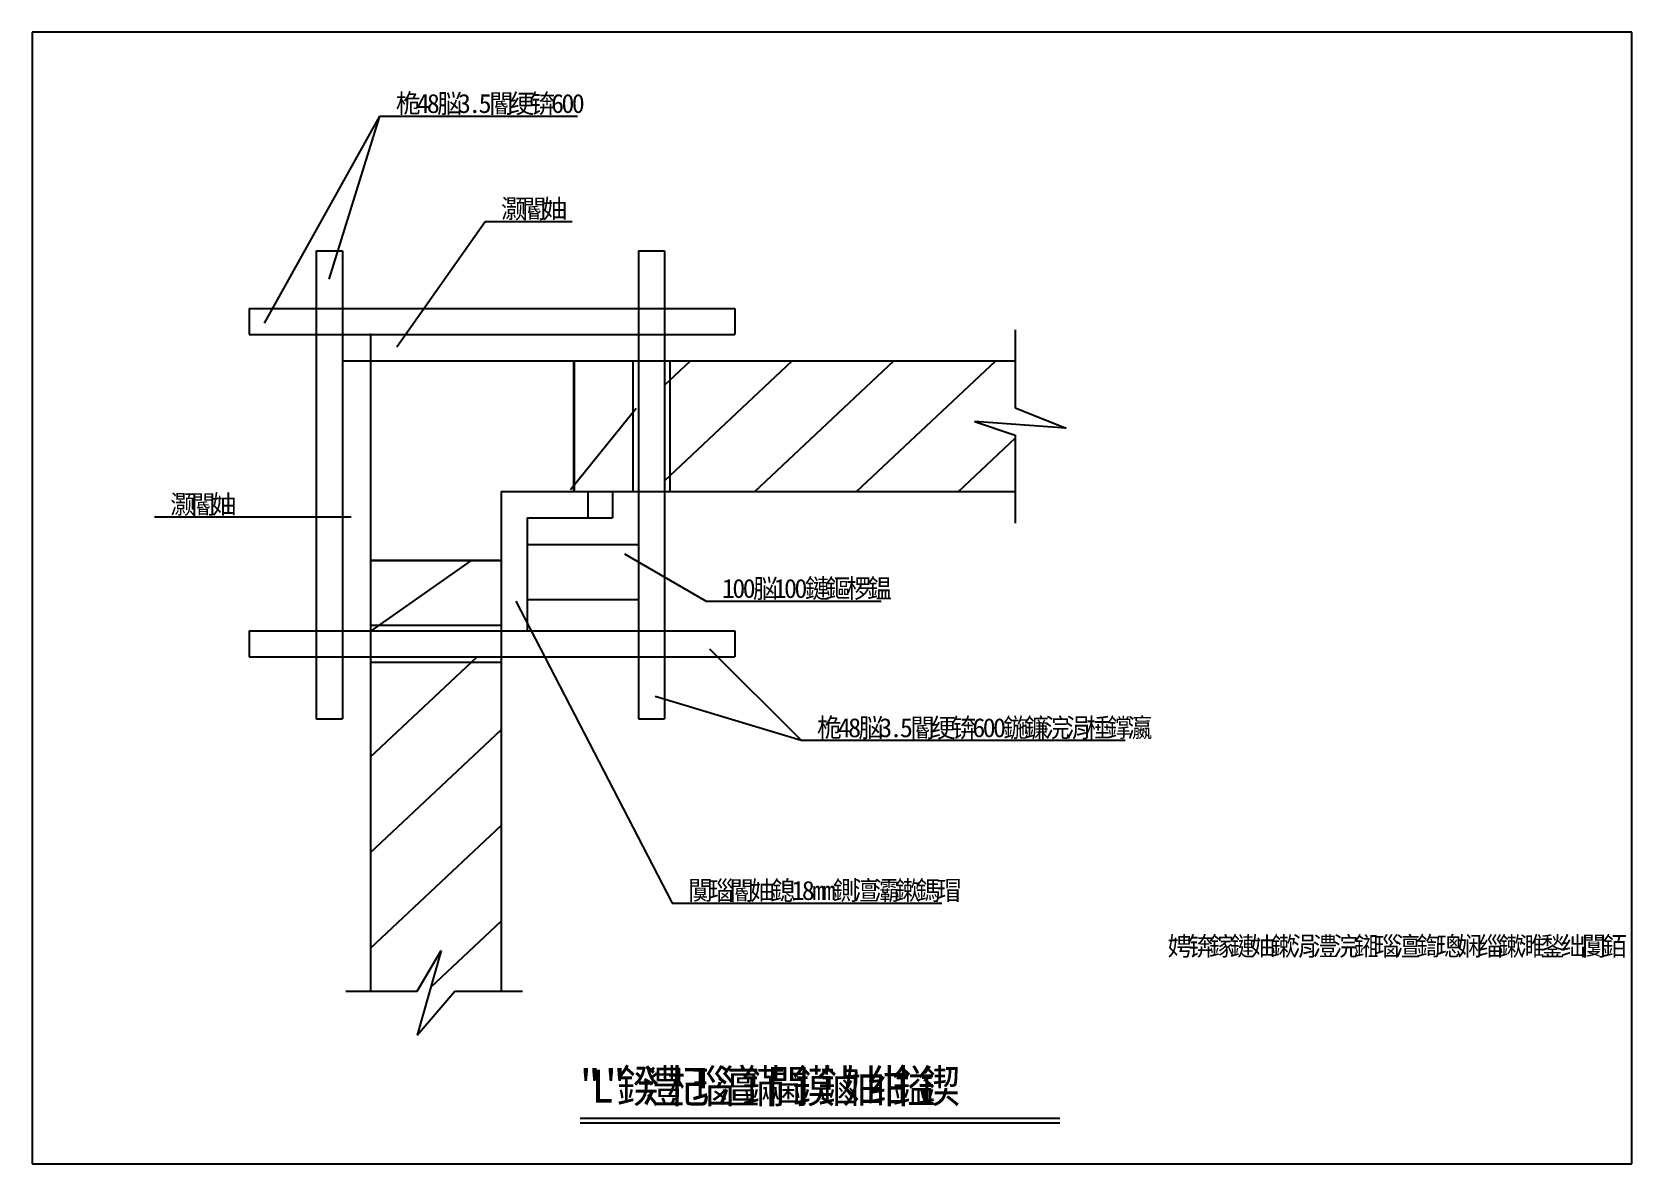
# Model space of a CAD drawing. Header units: metres. Extents: x 0 to 517, y 0 to 364.
import ezdxf

# ---------------------------------------------------------------- set-up
doc = ezdxf.new("R2010")
doc.units = ezdxf.units.M

msp = doc.modelspace()

# ---------------------------------------------------------------- linework, layer by layer
for p, q in [((514.5, 363.83), (0, 363.83)), ((0, 363.83), (0, 0)), ((514.5, 0), (514.5, 363.83)), ((74.71, 270.28), (111.86, 336.79)), ((95.47, 284.45), (111.86, 336.79)), ((111.86, 336.79), (175.34, 336.79)), ((117.32, 262.65), (145.73, 302.99)), ((145.73, 302.99), (173.72, 302.99)), ((91.39, 293.54), (91.39, 143.04)), ((91.39, 293.54), (99.79, 293.54)), ((99.79, 293.54), (99.79, 266.6)), ((194.99, 293.54), (194.99, 258.13)), ((194.99, 293.54), (203.39, 293.54)), ((203.39, 293.54), (203.39, 258.13)), ((69.77, 275), (226.04, 275)), ((69.77, 275), (69.77, 266.6)), ((226.04, 275), (226.04, 266.6)), ((69.77, 266.6), (226.04, 266.6)), ((99.79, 266.6), (99.79, 258.13)), ((108.84, 266.98), (108.84, 55.48)), ((316.18, 268.1), (316.18, 243.02)), ((99.79, 258.13), (316.18, 258.13)), ((99.79, 258.13), (99.79, 143.04)), ((174.14, 258.13), (174.14, 216.13)), ((174.32, 258.14), (174.32, 216.11)), ((193.24, 258.13), (193.24, 216.13)), ((194.99, 258.13), (194.99, 216.13)), ((203.39, 250.31), (211.71, 258.13)), ((203.39, 219.58), (244.44, 258.13)), ((203.39, 258.13), (203.39, 216.13)), ((205.14, 258.13), (205.14, 216.13)), ((232.43, 216.13), (277.16, 258.13)), ((265.16, 216.13), (309.89, 258.13)), ((194.22, 242.8), (173.18, 216.68)), ((303.07, 238.66), (316.18, 234.3)), ((332.57, 236.48), (303.07, 238.66)), ((316.18, 243.02), (332.57, 236.48)), ((297.88, 216.13), (316.18, 233.31)), ((316.18, 234.3), (316.18, 205.95)), ((150.84, 216.13), (316.18, 216.13)), ((150.84, 216.13), (150.84, 55.48)), ((178.76, 216.13), (178.76, 207.73)), ((186.64, 216.13), (186.64, 207.73)), ((194.99, 216.13), (194.99, 143.04)), ((203.39, 216.13), (203.39, 143.04)), ((39.31, 207.96), (102.57, 207.96)), ((159.24, 207.73), (159.24, 171.4)), ((159.24, 207.73), (186.64, 207.73)), ((159.24, 199.11), (194.99, 199.11)), ((108.84, 193.95), (150.84, 193.95)), ((108.92, 171.24), (141.33, 193.96)), ((150.43, 193.96), (108.92, 193.96)), ((190.53, 196.14), (216.75, 180.87)), ((159.24, 181.4), (194.99, 181.4)), ((155.56, 180.87), (205.82, 83.83)), ((216.75, 180.87), (273.1, 180.87)), ((69.77, 171.4), (108.84, 171.4)), ((69.77, 171.4), (69.77, 163)), ((108.84, 173.15), (150.84, 173.15)), ((108.84, 171.4), (150.84, 171.4)), ((150.84, 171.4), (226.04, 171.4)), ((226.04, 171.4), (226.04, 163)), ((217.84, 165.61), (247.34, 136.17)), ((69.77, 163), (108.84, 163)), ((108.84, 163), (150.84, 163)), ((108.84, 130.81), (143.12, 163)), ((108.84, 161.25), (150.84, 161.25)), ((150.84, 163), (226.04, 163)), ((200.36, 150.34), (247.34, 136.17)), ((91.39, 143.04), (99.79, 143.04)), ((194.99, 143.04), (203.39, 143.04)), ((108.84, 100.08), (150.84, 139.52)), ((247.34, 136.17), (351.5, 136.17)), ((108.84, 69.36), (150.84, 108.79)), ((205.82, 83.83), (292.55, 83.83)), ((128.23, 56.84), (150.84, 78.06)), ((131.52, 68.56), (123.87, 41.31)), ((123.87, 55.48), (131.52, 68.56)), ((100.93, 55.48), (123.87, 55.48)), ((123.87, 41.31), (135.89, 55.48)), ((135.89, 55.48), (157.75, 55.48)), ((176.2, 14.67), (330.49, 14.67)), ((176.2, 13.17), (330.49, 13.17)), ((0, 0), (514.5, 0))]:
    msp.add_line(p, q)

# ---------------------------------------------------------------- texts
for s, height, p in [('桅', 6.12, (116.97, 337.85)), ('4', 6.12, (123.63, 337.85)), ('8', 6.12, (126.95, 337.85)), ('脳', 6.12, (130.28, 337.85)), ('3', 6.12, (136.94, 337.85)), ('5', 6.12, (143.6, 337.85)), ('閽', 6.12, (146.93, 337.85)), ('绠', 6.12, (153.58, 337.85)), ('锛', 6.12, (160.24, 337.85)), ('6', 6.12, (166.9, 337.85)), ('0', 6.12, (170.23, 337.85)), ('0', 6.12, (173.56, 337.85)), ('.', 6.12, (140.27, 337.85)), ('灏', 6.12, (150.84, 304.02)), ('閽', 6.12, (157.5, 304.02)), ('妯', 6.12, (164.15, 304.02)), ('灏', 6.12, (44.42, 208.99)), ('閽', 6.12, (51.08, 208.99)), ('妯', 6.12, (57.73, 208.99)), ('1', 6.12, (221.86, 181.93)), ('0', 6.12, (225.19, 181.93)), ('0', 6.12, (228.52, 181.93)), ('脳', 6.12, (231.85, 181.93)), ('1', 6.12, (238.5, 181.93)), ('0', 6.12, (241.83, 181.93)), ('0', 6.12, (245.16, 181.93)), ('鏈', 6.12, (248.49, 181.93)), ('鏂', 6.12, (255.15, 181.93)), ('椤', 6.12, (261.81, 181.93)), ('鎾', 6.12, (268.46, 181.93)), ('桅', 6.12, (252.45, 137.16)), ('4', 6.12, (259.11, 137.16)), ('8', 6.12, (262.44, 137.16)), ('脳', 6.12, (265.77, 137.16)), ('3', 6.12, (272.43, 137.16)), ('5', 6.12, (279.09, 137.16)), ('閽', 6.12, (282.41, 137.16)), ('绠', 6.12, (289.07, 137.16)), ('锛', 6.12, (295.73, 137.16)), ('6', 6.12, (302.39, 137.16)), ('0', 6.12, (305.72, 137.16)), ('0', 6.12, (309.04, 137.16)), ('鍦', 6.12, (312.37, 137.16)), ('鐮', 6.12, (319.03, 137.16)), ('浣', 6.12, (325.69, 137.16)), ('涓', 6.12, (332.35, 137.16)), ('棰', 6.12, (339, 137.16)), ('鐣', 6.12, (345.66, 137.16)), ('瀛', 6.12, (352.32, 137.16)), ('.', 6.12, (275.76, 137.16)), ('闃', 6.12, (210.93, 84.83)), ('瑙', 6.12, (217.59, 84.83)), ('閽', 6.12, (224.25, 84.83)), ('妯', 6.12, (230.91, 84.83)), ('鎴', 6.12, (237.57, 84.83)), ('1', 6.12, (244.22, 84.83)), ('8', 6.12, (247.55, 84.83)), ('m', 6.12, (250.88, 84.83)), ('m', 6.12, (254.21, 84.83)), ('鍘', 6.12, (257.54, 84.83)), ('澶', 6.12, (264.2, 84.83)), ('灞', 6.12, (270.85, 84.83)), ('鏉', 6.12, (277.51, 84.83)), ('鎷', 6.12, (284.17, 84.83)), ('瑁', 6.12, (290.83, 84.83)), ('娉', 6.12, (365.18, 66.92)), ('锛', 6.12, (371.83, 66.92)), ('鎵', 6.12, (378.49, 66.92)), ('鏈', 6.12, (385.15, 66.92)), ('妯', 6.12, (391.81, 66.92)), ('鏉', 6.12, (398.46, 66.92)), ('涓', 6.12, (405.12, 66.92)), ('澧', 6.12, (411.78, 66.92)), ('浣', 6.12, (418.44, 66.92)), ('鎺', 6.12, (425.1, 66.92)), ('瑙', 6.12, (431.75, 66.92)), ('澶', 6.12, (438.41, 66.92)), ('鍧', 6.12, (445.07, 66.92)), ('璁', 6.12, (451.73, 66.92)), ('娴', 6.12, (458.38, 66.92)), ('缁', 6.12, (465.04, 66.92)), ('鏉', 6.12, (471.7, 66.92)), ('濉', 6.12, (478.36, 66.92)), ('鍫', 6.12, (485.01, 66.92)), ('绌', 6.12, (491.67, 66.92)), ('闅', 6.12, (498.33, 66.92)), ('銆', 6.12, (504.99, 66.92)), ('鍨', 10.6, (187.95, 19.66)), ('澧', 10.6, (196.01, 19.66)), ('杞', 10.6, (204.08, 19.66)), ('瑙', 10.6, (212.14, 19.66)), ('澶', 10.6, (220.21, 19.66)), ('鏋', 10.6, (228.27, 19.66)), ('閫', 10.6, (236.34, 19.66)), ('鏌', 10.6, (244.4, 19.66)), ('鏀', 10.6, (252.47, 19.66)), ('妯', 10.6, (260.53, 19.66)), ('绀', 10.6, (268.6, 19.66)), ('鎰', 10.6, (276.66, 19.66)), ('鍥', 10.6, (284.73, 19.66)), ('"', 10.6, (175.85, 19.66)), ('L', 10.6, (179.88, 19.66)), ('"', 10.6, (183.92, 19.66))]:
    msp.add_text(s, height=height).set_placement(p)

doc.saveas('drawing.dxf')
